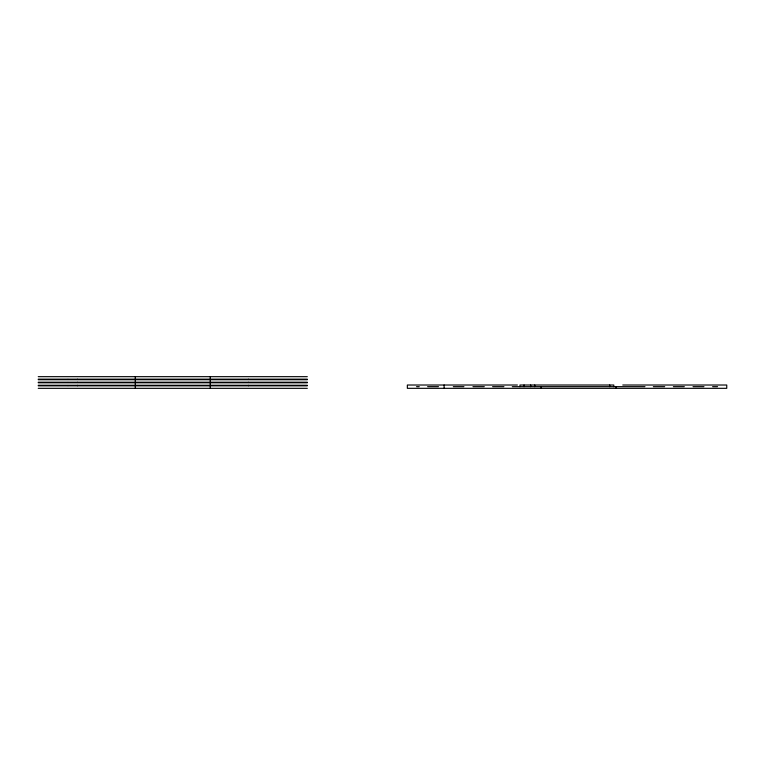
<?xml version="1.0" encoding="UTF-8"?>
<svg xmlns="http://www.w3.org/2000/svg" width="765" height="765" viewBox="0 0 765 765"><rect width="100%" height="100%" fill="white"/><g stroke="black" fill="none" stroke-linecap="round" stroke-linejoin="round"><path stroke-width="1.15" d="M38.25 376.676L307.3 376.676M38.25 379.153L67.712 379.153M68.228 379.153L77.294 379.153M77.533 379.153L248.386 379.153M248.625 379.153L307.3 379.153M38.25 379.736L307.3 379.736M38.25 382.213L67.712 382.213M68.228 382.213L77.294 382.213M77.533 382.213L248.386 382.213M248.625 382.213L307.3 382.213M38.25 382.787L307.3 382.787M517.379 385.015L407.353 385.015L407.353 388.324L726.75 388.324L726.75 385.015L622.777 385.015M38.25 385.264L67.712 385.264M68.228 385.264L77.294 385.264M77.533 385.264L248.386 385.264M248.625 385.264L307.3 385.264M38.25 385.847L67.712 385.847M68.228 385.847L77.294 385.847M77.533 385.847L248.386 385.847M248.625 385.847L307.3 385.847M416.552 386.669L419.23 386.669M427.616 386.669L438.46 386.669M453.31 386.669L463.915 386.669M472.952 386.669L484.283 386.669M492.593 386.669L503.915 386.669M512.292 386.669L644.971 386.669M653.339 386.669L664.68 386.669M673.382 386.669L684.312 386.669M693.023 386.669L703.953 386.669M712.607 386.669L717.551 386.669M38.25 388.324L307.3 388.324M616.112 386.669L616.112 388.324M613.788 386.669L613.788 385.015L519.961 385.015L519.961 386.669M609.715 385.015L609.715 386.669M541.151 386.669L541.151 388.324M534.754 385.015L534.754 386.669M530.681 385.015L530.681 386.669M524.044 385.015L524.044 386.669M444.111 385.015L444.111 388.324M210.251 376.676L210.251 379.153M210.251 379.736L210.251 382.213M210.251 382.787L210.251 385.264M210.251 385.847L210.251 388.324M135.3 376.676L135.3 379.153M135.3 379.736L135.3 382.213M135.3 382.787L135.3 385.264M135.3 385.847L135.3 388.324"/></g></svg>
